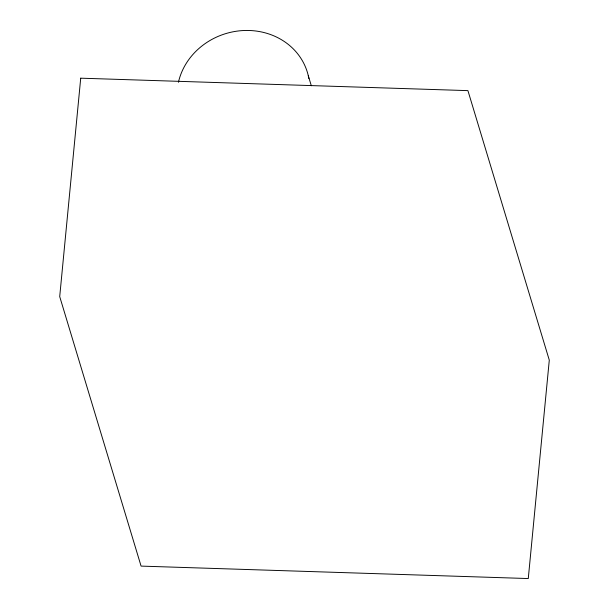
<?xml version="1.0" encoding="UTF-8"?>
<svg xmlns="http://www.w3.org/2000/svg" width="609" height="609" viewBox="0 0 609 609"><rect width="100%" height="100%" fill="white"/><g stroke="black" fill="none" stroke-linecap="round" stroke-linejoin="round"><path stroke-width="0.91" d="M308.299 75.775L311.321 85.762M178.429 82.284A66.868 60.649 -16.8 0 1 244.864 30.48A66.868 60.649 -16.8 0 1 308.862 78.5M80.723 78.18L59.712 296.598L141.082 566.104L528.277 578.55L549.288 360.14L467.918 90.627L80.723 78.18"/></g></svg>
